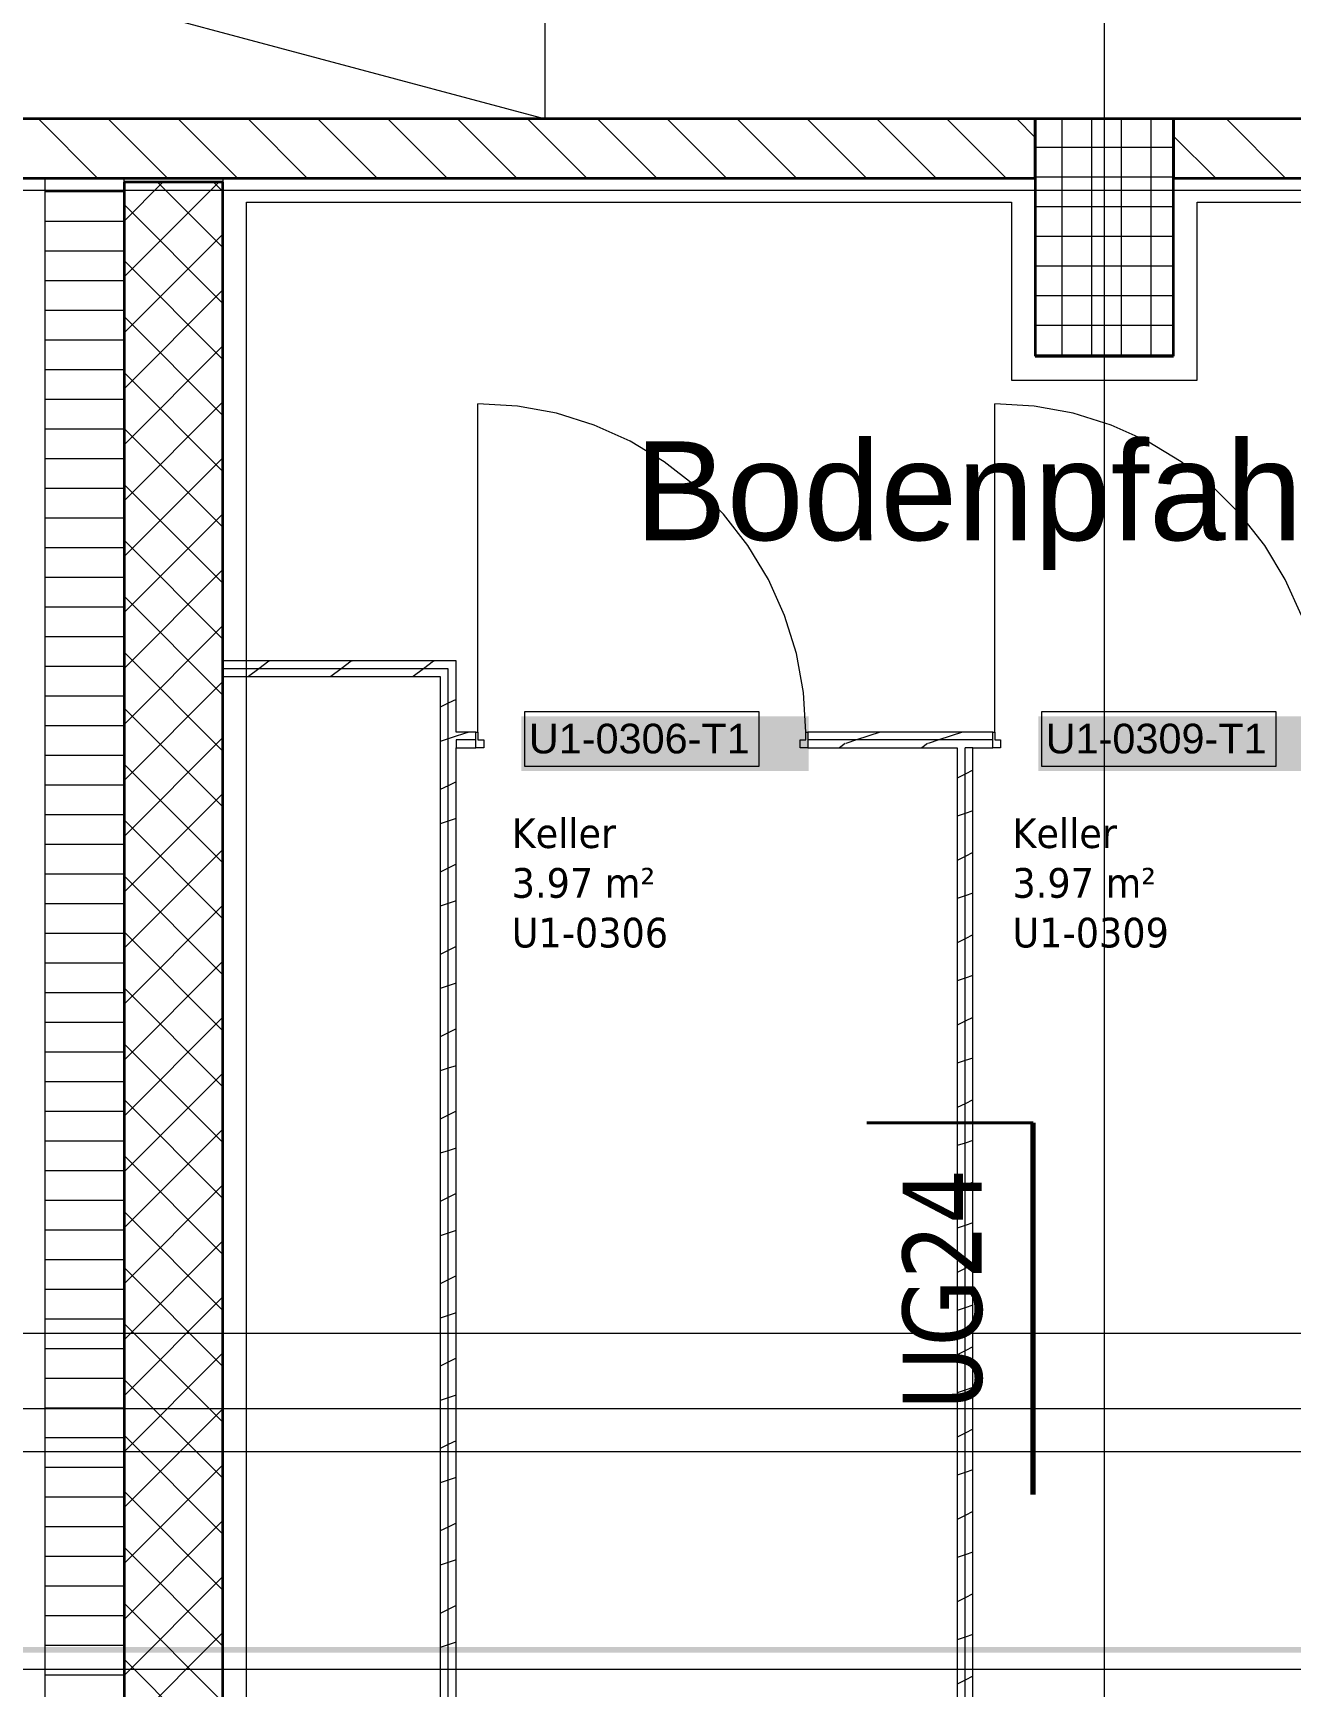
# Model space of a CAD drawing. Extents: x -1132 to 613, y -233 to 616.
# Drawn here: x -682.4 to -618.8, y 140.1 to 223.7 of the extents above; entities that cross this region are included whole.
import ezdxf
from ezdxf.lldxf.tags import DXFTag

# ---------------------------------------------------------------- set-up
doc = ezdxf.new("R2010")
doc.units = 0
doc.layers.get('0').update_dxf_attribs({"lineweight": 13})
for name, color, linetype, lineweight in [('A-AREA-____-IDEN', 7, 'Continuous', 5), ('A-DETL-____-HDLN', 7, '_Verdeckte Linien_', 9), ('A-DETL-GENF-HDLN', 7, '_Verdeckte Linien_', 9), ('A-DOOR-____-IDEN', 7, 'Continuous', 5), ('A-DOOR-FRAM-MCUT', 7, 'Continuous', 9), ('A-DOOR-OPNG-OTLN', 7, 'Continuous', 9), ('A-FLOR-____-OTLN', 7, 'Continuous', 9), ('A-FLOR-____-OVHD', 7, 'Strichpunkt - Fein', 9), ('A-WALL-____-MCUT', 7, 'Continuous', 35), ('A-WALL-____-PATT', 7, 'Continuous', 35), ('A-WALL-FNSH-MCUT', 7, 'Continuous', 35), ('S-COLS-____-MCUT', 7, 'Continuous', 35), ('S-COLS-____-OTLN', 7, 'Continuous', 9), ('S-GRID-____-OTLN', 7, 'Continuous', 5)]:
    doc.layers.add(name, color=color, linetype=linetype, lineweight=lineweight)
for name, color, linetype, lineweight, true_color in [('A-DETL-____-OTLN', 5, 'Continuous', 9, 0x0000ff), ('EL01_WAN_Blitzschutz Text', 1, 'Continuous', 13, 0xff0000), ('EL01_WAN_Leitung_Potentialausgleich', 1, 'fein_strichliert', 13, 0xff0000), ('G-____-____-SYMB', 7, 'Strichpunkt - Weit', 5, 0x008080)]:
    doc.layers.add(name, color=color, linetype=linetype, lineweight=lineweight, true_color=true_color)
doc.styles.get("Standard").update_dxf_attribs({"font": 'arial.ttf'})
tags = doc.linetypes.add('_Rasterlinie_', pattern=[0.375, 0.2, -0.05, 0.075, -0.05]).pattern_tags.tags
tags[10:11] = [DXFTag(74, 4), DXFTag(75, 0), DXFTag(340, '0'), DXFTag(46, 1.0), DXFTag(50, 0.0), DXFTag(44, 0.0), DXFTag(45, 0.0)]
tags[8:9] = [DXFTag(74, 4), DXFTag(75, 0), DXFTag(340, '0'), DXFTag(46, 1.0), DXFTag(50, 0.0), DXFTag(44, 0.0), DXFTag(45, 0.0)]
tags[6:7] = [DXFTag(74, 4), DXFTag(75, 0), DXFTag(340, '0'), DXFTag(46, 1.0), DXFTag(50, 0.0), DXFTag(44, 0.0), DXFTag(45, 0.0)]
tags[4:5] = [DXFTag(74, 4), DXFTag(75, 0), DXFTag(340, '0'), DXFTag(46, 1.0), DXFTag(50, 0.0), DXFTag(44, 0.0), DXFTag(45, 0.0)]
tags = doc.linetypes.add('_Schnittlinie_', pattern=[0.3, 0.15, -0.05, 0.05, -0.05]).pattern_tags.tags
tags[10:11] = [DXFTag(74, 4), DXFTag(75, 0), DXFTag(340, '0'), DXFTag(46, 1.0), DXFTag(50, 0.0), DXFTag(44, 0.0), DXFTag(45, 0.0)]
tags[8:9] = [DXFTag(74, 4), DXFTag(75, 0), DXFTag(340, '0'), DXFTag(46, 1.0), DXFTag(50, 0.0), DXFTag(44, 0.0), DXFTag(45, 0.0)]
tags[6:7] = [DXFTag(74, 4), DXFTag(75, 0), DXFTag(340, '0'), DXFTag(46, 1.0), DXFTag(50, 0.0), DXFTag(44, 0.0), DXFTag(45, 0.0)]
tags[4:5] = [DXFTag(74, 4), DXFTag(75, 0), DXFTag(340, '0'), DXFTag(46, 1.0), DXFTag(50, 0.0), DXFTag(44, 0.0), DXFTag(45, 0.0)]
tags = doc.linetypes.add('_Strichliert - Fein_', pattern=[0.15, 0.1, -0.05]).pattern_tags.tags
tags[6:7] = [DXFTag(74, 4), DXFTag(75, 0), DXFTag(340, '0'), DXFTag(46, 1.0), DXFTag(50, 0.0), DXFTag(44, 0.0), DXFTag(45, 0.0)]
tags[4:5] = [DXFTag(74, 4), DXFTag(75, 0), DXFTag(340, '0'), DXFTag(46, 1.0), DXFTag(50, 0.0), DXFTag(44, 0.0), DXFTag(45, 0.0)]
tags = doc.linetypes.add('_Verdeckte Linien_', pattern=[0.15, 0.1, -0.05]).pattern_tags.tags
tags[6:7] = [DXFTag(74, 4), DXFTag(75, 0), DXFTag(340, '0'), DXFTag(46, 1.0), DXFTag(50, 0.0), DXFTag(44, 0.0), DXFTag(45, 0.0)]
tags[4:5] = [DXFTag(74, 4), DXFTag(75, 0), DXFTag(340, '0'), DXFTag(46, 1.0), DXFTag(50, 0.0), DXFTag(44, 0.0), DXFTag(45, 0.0)]
tags = doc.linetypes.add('fein_strichliert', pattern=[4, 1, -2, 1]).pattern_tags.tags
tags[8:9] = [DXFTag(74, 4), DXFTag(75, 0), DXFTag(340, '0'), DXFTag(46, 0.0), DXFTag(50, 0.0), DXFTag(44, 0.0), DXFTag(45, 0.0)]
tags[6:7] = [DXFTag(74, 4), DXFTag(75, 0), DXFTag(340, '0'), DXFTag(46, 0.0), DXFTag(50, 0.0), DXFTag(44, 0.0), DXFTag(45, 0.0)]
tags[4:5] = [DXFTag(74, 4), DXFTag(75, 0), DXFTag(340, '0'), DXFTag(46, 0.0), DXFTag(50, 0.0), DXFTag(44, 0.0), DXFTag(45, 0.0)]
tags = doc.linetypes.add('Strichpunkt - Fein', pattern=[0.2, 0.1, -0.05, 0, -0.05]).pattern_tags.tags
tags[10:11] = [DXFTag(74, 4), DXFTag(75, 0), DXFTag(340, '0'), DXFTag(46, 1.0), DXFTag(50, 0.0), DXFTag(44, 0.0), DXFTag(45, 0.0)]
tags[8:9] = [DXFTag(74, 4), DXFTag(75, 0), DXFTag(340, '0'), DXFTag(46, 1.0), DXFTag(50, 0.0), DXFTag(44, 0.0), DXFTag(45, 0.0)]
tags[6:7] = [DXFTag(74, 4), DXFTag(75, 0), DXFTag(340, '0'), DXFTag(46, 1.0), DXFTag(50, 0.0), DXFTag(44, 0.0), DXFTag(45, 0.0)]
tags[4:5] = [DXFTag(74, 4), DXFTag(75, 0), DXFTag(340, '0'), DXFTag(46, 1.0), DXFTag(50, 0.0), DXFTag(44, 0.0), DXFTag(45, 0.0)]
tags = doc.linetypes.add('Strichpunkt - Weit', pattern=[0.5, 0.2, -0.15, 0, -0.15]).pattern_tags.tags
tags[10:11] = [DXFTag(74, 4), DXFTag(75, 0), DXFTag(340, '0'), DXFTag(46, 1.0), DXFTag(50, 0.0), DXFTag(44, 0.0), DXFTag(45, 0.0)]
tags[8:9] = [DXFTag(74, 4), DXFTag(75, 0), DXFTag(340, '0'), DXFTag(46, 1.0), DXFTag(50, 0.0), DXFTag(44, 0.0), DXFTag(45, 0.0)]
tags[6:7] = [DXFTag(74, 4), DXFTag(75, 0), DXFTag(340, '0'), DXFTag(46, 1.0), DXFTag(50, 0.0), DXFTag(44, 0.0), DXFTag(45, 0.0)]
tags[4:5] = [DXFTag(74, 4), DXFTag(75, 0), DXFTag(340, '0'), DXFTag(46, 1.0), DXFTag(50, 0.0), DXFTag(44, 0.0), DXFTag(45, 0.0)]

# ---------------------------------------------------------------- blocks, each defined once
blk = doc.blocks.new('Referenz-A0UJ2EK7XE', base_point=(-1124.077, -162.872))
at = {"layer": 'A-DETL-____-HDLN', "color": 0, "linetype": '_Verdeckte Linien_', "ltscale": 0.13}
for p, q in [((-742.706, 157.978), (-546.406, 157.978)), ((-546.406, 151.978), (-731.206, 151.978)), ((-373.806, 140.978), (-743.506, 140.978))]:
    blk.add_line(p, q, dxfattribs=at)
at = {"layer": 'A-DETL-____-OTLN', "color": 0, "linetype": '_Strichliert - Fein_', "ltscale": 0.13}
for p, q in [((-671.606, 215.178), (-632.906, 215.178)), ((-632.906, 215.178), (-632.906, 206.178)), ((-623.506, 206.178), (-623.506, 215.178)), ((-623.506, 215.178), (-546.606, 215.178)), ((-632.906, 206.178), (-623.506, 206.178))]:
    blk.add_line(p, q, dxfattribs=at)
at = {"layer": 'A-DETL-GENF-HDLN', "color": 0, "linetype": '_Verdeckte Linien_', "ltscale": 0.13}
for p, q in [((-783.506, 253.378), (-656.506, 219.378)), ((-656.506, 219.378), (-656.506, 253.378)), ((-656.506, 219.378), (-783.506, 219.378))]:
    blk.add_line(p, q, dxfattribs=at)
at = {"layer": 'A-DOOR-____-IDEN', "color": 0, "linetype": 'Continuous', "ltscale": 0.13}
for p, q in [((-657.527, 189.416), (-645.687, 189.416)), ((-657.527, 186.636), (-657.527, 189.416)), ((-645.687, 189.416), (-645.687, 186.636)), ((-631.377, 189.416), (-619.537, 189.416)), ((-631.377, 186.636), (-631.377, 189.416)), ((-619.537, 189.416), (-619.537, 186.636)), ((-645.687, 186.636), (-657.527, 186.636)), ((-619.537, 186.636), (-631.377, 186.636))]:
    blk.add_line(p, q, dxfattribs=at)
at = {"layer": 'A-DOOR-____-IDEN', "color": 7, "linetype": 'Continuous', "ltscale": 0.13, "true_color": 0xffffff}
for points in [[(-657.702, 186.414), (-643.163, 186.414), (-657.702, 189.173)], [(-643.163, 186.414), (-657.702, 189.173), (-643.163, 189.173)], [(-631.552, 186.414), (-617.013, 186.414), (-631.552, 189.173)], [(-617.013, 186.414), (-631.552, 189.173), (-617.013, 189.173)]]:
    blk.add_solid(points, dxfattribs=at)
at = {"layer": 'A-DOOR-FRAM-MCUT', "color": 0, "linetype": 'Continuous', "ltscale": 0.13}
for p, q in [((-660.006, 187.58), (-660.006, 188.38)), ((-660.006, 188.38), (-659.906, 188.38)), ((-659.906, 188.38), (-659.906, 187.98)), ((-643.306, 187.98), (-643.306, 188.38)), ((-643.306, 188.38), (-643.206, 188.38)), ((-643.206, 188.38), (-643.206, 187.58)), ((-633.856, 187.58), (-633.856, 188.38)), ((-633.856, 188.38), (-633.756, 188.38)), ((-633.756, 188.38), (-633.756, 187.98)), ((-659.606, 187.58), (-660.006, 187.58)), ((-659.906, 187.98), (-659.606, 187.98)), ((-659.606, 187.98), (-659.606, 187.58)), ((-643.606, 187.98), (-643.306, 187.98)), ((-643.606, 187.58), (-643.606, 187.98)), ((-643.206, 187.58), (-643.606, 187.58)), ((-633.456, 187.58), (-633.856, 187.58)), ((-633.756, 187.98), (-633.456, 187.98)), ((-633.456, 187.98), (-633.456, 187.58))]:
    blk.add_line(p, q, dxfattribs=at)
at = {"layer": 'A-DOOR-OPNG-OTLN', "color": 0, "linetype": 'Continuous', "ltscale": 0.13}
for p, q in [((-659.906, 188.38), (-659.906, 204.98)), ((-657.905, 204.859), (-659.906, 204.98)), ((-633.756, 188.38), (-633.756, 204.98)), ((-631.755, 204.859), (-633.756, 204.98)), ((-655.933, 204.498), (-657.905, 204.859)), ((-654.02, 203.901), (-655.933, 204.498)), ((-629.783, 204.498), (-631.755, 204.859)), ((-627.87, 203.901), (-629.783, 204.498)), ((-652.192, 203.079), (-654.02, 203.901)), ((-626.042, 203.079), (-627.87, 203.901)), ((-650.476, 202.042), (-652.192, 203.079)), ((-624.326, 202.042), (-626.042, 203.079)), ((-648.898, 200.805), (-650.476, 202.042)), ((-622.748, 200.805), (-624.326, 202.042)), ((-647.481, 199.388), (-648.898, 200.805)), ((-621.331, 199.388), (-622.748, 200.805)), ((-646.245, 197.81), (-647.481, 199.388)), ((-620.095, 197.81), (-621.331, 199.388)), ((-645.208, 196.095), (-646.245, 197.81)), ((-619.058, 196.095), (-620.095, 197.81)), ((-644.385, 194.267), (-645.208, 196.095)), ((-618.235, 194.267), (-619.058, 196.095)), ((-643.788, 192.353), (-644.385, 194.267)), ((-643.427, 190.381), (-643.788, 192.353)), ((-643.306, 188.38), (-643.427, 190.381))]:
    blk.add_line(p, q, dxfattribs=at)
at = {"layer": 'A-FLOR-____-OTLN', "color": 0, "linetype": 'Continuous', "ltscale": 0.13}
blk.add_line((-672.806, 216.378), (-672.806, 216.178), dxfattribs=at)
at = {"layer": 'A-FLOR-____-OVHD', "color": 0, "linetype": 'Strichpunkt - Fein', "ltscale": 0.13}
blk.add_line((-671.606, 124.978), (-671.606, 215.178), dxfattribs=at)
at = {"layer": 'A-WALL-____-MCUT', "color": 0, "linetype": 'Continuous', "ltscale": 0.35}
for p, q in [((-631.706, 219.378), (-685.406, 219.378)), ((-631.706, 216.378), (-631.706, 219.378)), ((-571.906, 219.378), (-624.706, 219.378)), ((-624.706, 219.378), (-624.706, 216.378)), ((-685.406, 216.378), (-631.706, 216.378)), ((-677.806, 216.178), (-677.806, 52.978)), ((-672.806, 216.178), (-677.806, 216.178)), ((-672.806, 120.978), (-672.806, 216.178)), ((-624.706, 216.378), (-571.906, 216.378))]:
    blk.add_line(p, q, dxfattribs=at)
at = {"layer": 'A-WALL-____-MCUT', "color": 0, "linetype": 'Continuous', "lineweight": 9, "ltscale": 0.13}
for p, q in [((-681.806, 216.378), (-681.806, 52.978)), ((-677.806, 216.178), (-677.806, 216.378)), ((-661.406, 191.578), (-672.806, 191.578)), ((-661.406, 124.978), (-661.406, 191.578)), ((-660.006, 187.98), (-661.006, 187.98)), ((-661.006, 187.98), (-661.006, 187.58)), ((-633.856, 187.98), (-643.206, 187.98)), ((-635.256, 124.978), (-635.256, 187.58)), ((-634.856, 187.58), (-635.256, 187.58))]:
    blk.add_line(p, q, dxfattribs=at)
at = {"layer": 'A-WALL-____-PATT', "color": 0, "linetype": 'Continuous', "lineweight": 9, "ltscale": 0.13}
for p, q in [((-682.14, 219.378), (-679.14, 216.378)), ((-678.604, 219.378), (-675.604, 216.378)), ((-675.069, 219.378), (-672.069, 216.378)), ((-671.533, 219.378), (-668.533, 216.378)), ((-667.998, 219.378), (-664.998, 216.378)), ((-664.462, 219.378), (-661.462, 216.378)), ((-660.927, 219.378), (-657.927, 216.378)), ((-657.391, 219.378), (-654.391, 216.378)), ((-653.856, 219.378), (-650.856, 216.378)), ((-650.32, 219.378), (-647.32, 216.378)), ((-646.785, 219.378), (-643.785, 216.378)), ((-643.249, 219.378), (-640.249, 216.378)), ((-639.714, 219.378), (-636.714, 216.378)), ((-636.178, 219.378), (-633.178, 216.378)), ((-632.642, 219.378), (-631.706, 218.442)), ((-622.036, 219.378), (-619.036, 216.378)), ((-624.706, 218.513), (-622.571, 216.378)), ((-677.806, 214.216), (-675.844, 216.178)), ((-677.806, 211.388), (-673.016, 216.178)), ((-672.806, 212.873), (-676.112, 216.178)), ((-672.806, 215.701), (-673.283, 216.178)), ((-677.806, 215.687), (-681.806, 215.687)), ((-672.806, 210.044), (-677.806, 215.044)), ((-677.806, 214.187), (-681.806, 214.187)), ((-677.806, 208.56), (-672.806, 213.56)), ((-677.806, 212.687), (-681.806, 212.687)), ((-672.806, 207.216), (-677.806, 212.216)), ((-677.806, 211.187), (-681.806, 211.187)), ((-677.806, 205.731), (-672.806, 210.731)), ((-677.806, 209.687), (-681.806, 209.687)), ((-672.806, 204.388), (-677.806, 209.388)), ((-677.806, 208.187), (-681.806, 208.187)), ((-677.806, 202.903), (-672.806, 207.903)), ((-677.806, 206.687), (-681.806, 206.687)), ((-672.806, 201.559), (-677.806, 206.559)), ((-677.806, 205.187), (-681.806, 205.187)), ((-677.806, 200.074), (-672.806, 205.074)), ((-677.806, 203.687), (-681.806, 203.687)), ((-672.806, 198.731), (-677.806, 203.731)), ((-677.806, 202.187), (-681.806, 202.187)), ((-677.806, 197.246), (-672.806, 202.246)), ((-672.806, 195.902), (-677.806, 200.902)), ((-677.806, 200.687), (-681.806, 200.687)), ((-677.806, 199.187), (-681.806, 199.187)), ((-677.806, 194.417), (-672.806, 199.417)), ((-677.806, 197.687), (-681.806, 197.687)), ((-672.806, 193.074), (-677.806, 198.074)), ((-677.806, 191.589), (-672.806, 196.589)), ((-677.806, 196.187), (-681.806, 196.187)), ((-672.806, 190.245), (-677.806, 195.245)), ((-677.806, 194.687), (-681.806, 194.687)), ((-677.806, 193.187), (-681.806, 193.187)), ((-677.806, 188.761), (-672.806, 193.761)), ((-672.806, 187.417), (-677.806, 192.417)), ((-677.806, 191.687), (-681.806, 191.687)), ((-670.982, 191.578), (-671.515, 191.178)), ((-670.481, 191.954), (-670.982, 191.578)), ((-670.395, 191.978), (-670.449, 191.96)), ((-666.817, 191.578), (-667.35, 191.178)), ((-666.316, 191.954), (-666.817, 191.578)), ((-666.231, 191.978), (-666.284, 191.961)), ((-662.652, 191.578), (-663.185, 191.178)), ((-662.15, 191.954), (-662.652, 191.578)), ((-662.066, 191.978), (-662.119, 191.961)), ((-677.806, 185.932), (-672.806, 190.932)), ((-677.806, 190.187), (-681.806, 190.187)), ((-661.406, 189.831), (-661.806, 189.631)), ((-661.006, 190.031), (-661.406, 189.831)), ((-672.806, 184.589), (-677.806, 189.589)), ((-677.806, 188.687), (-681.806, 188.687)), ((-661.006, 188.167), (-661.406, 188.034)), ((-660.366, 188.38), (-661.006, 188.167)), ((-639.543, 188.38), (-640.743, 187.98)), ((-635.378, 188.38), (-636.578, 187.98)), ((-677.806, 183.104), (-672.806, 188.104)), ((-661.406, 188.034), (-661.806, 187.9)), ((-641.323, 187.791), (-641.604, 187.58)), ((-640.743, 187.98), (-641.293, 187.797)), ((-637.158, 187.791), (-637.439, 187.58)), ((-636.578, 187.98), (-637.128, 187.797)), ((-677.806, 187.187), (-681.806, 187.187)), ((-672.806, 181.76), (-677.806, 186.76)), ((-677.806, 185.687), (-681.806, 185.687)), ((-661.406, 185.666), (-661.806, 185.466)), ((-661.006, 185.866), (-661.406, 185.666)), ((-635.256, 186.246), (-635.656, 186.046)), ((-634.856, 186.446), (-635.256, 186.246)), ((-677.806, 180.275), (-672.806, 185.275)), ((-677.806, 184.187), (-681.806, 184.187)), ((-661.006, 184.002), (-661.406, 183.869)), ((-635.256, 184.256), (-635.656, 184.123)), ((-634.856, 184.389), (-635.256, 184.256)), ((-672.806, 178.932), (-677.806, 183.932)), ((-661.406, 183.869), (-661.806, 183.736)), ((-677.806, 182.687), (-681.806, 182.687)), ((-677.806, 177.447), (-672.806, 182.447)), ((-661.406, 181.501), (-661.806, 181.301)), ((-661.006, 181.701), (-661.406, 181.501)), ((-635.256, 182.081), (-635.656, 181.881)), ((-634.856, 182.281), (-635.256, 182.081)), ((-677.806, 181.187), (-681.806, 181.187)), ((-672.806, 176.103), (-677.806, 181.103)), ((-661.006, 179.837), (-661.406, 179.704)), ((-635.256, 180.091), (-635.656, 179.958)), ((-634.856, 180.225), (-635.256, 180.091)), ((-677.806, 179.687), (-681.806, 179.687)), ((-677.806, 174.618), (-672.806, 179.618)), ((-661.406, 179.704), (-661.806, 179.571)), ((-677.806, 178.187), (-681.806, 178.187)), ((-672.806, 173.275), (-677.806, 178.275)), ((-661.406, 177.336), (-661.806, 177.136)), ((-661.006, 177.536), (-661.406, 177.336)), ((-635.256, 177.916), (-635.656, 177.716)), ((-634.856, 178.116), (-635.256, 177.916)), ((-677.806, 176.687), (-681.806, 176.687)), ((-677.806, 171.79), (-672.806, 176.79)), ((-661.006, 175.673), (-661.406, 175.539)), ((-635.256, 175.927), (-635.656, 175.793)), ((-634.856, 176.06), (-635.256, 175.927)), ((-677.806, 175.187), (-681.806, 175.187)), ((-672.806, 170.446), (-677.806, 175.446)), ((-661.406, 175.539), (-661.806, 175.406)), ((-677.806, 168.962), (-672.806, 173.962)), ((-634.856, 173.951), (-635.256, 173.751)), ((-677.806, 173.687), (-681.806, 173.687)), ((-661.406, 173.171), (-661.806, 172.971)), ((-661.006, 173.371), (-661.406, 173.171)), ((-635.256, 173.751), (-635.656, 173.551)), ((-672.806, 167.618), (-677.806, 172.618)), ((-677.806, 172.187), (-681.806, 172.187)), ((-661.006, 171.508), (-661.406, 171.375)), ((-635.256, 171.762), (-635.656, 171.629)), ((-634.856, 171.895), (-635.256, 171.762)), ((-677.806, 170.687), (-681.806, 170.687)), ((-677.806, 166.133), (-672.806, 171.133)), ((-661.406, 171.375), (-661.806, 171.241)), ((-672.806, 164.79), (-677.806, 169.79)), ((-634.856, 169.786), (-635.256, 169.586)), ((-677.806, 169.187), (-681.806, 169.187)), ((-661.406, 169.006), (-661.806, 168.806)), ((-661.006, 169.206), (-661.406, 169.006)), ((-635.256, 169.586), (-635.656, 169.386)), ((-677.806, 163.305), (-672.806, 168.305)), ((-677.806, 167.687), (-681.806, 167.687)), ((-661.006, 167.343), (-661.406, 167.21)), ((-635.256, 167.597), (-635.656, 167.464)), ((-634.856, 167.731), (-635.256, 167.597)), ((-672.806, 161.961), (-677.806, 166.961)), ((-661.406, 167.21), (-661.806, 167.077)), ((-677.806, 166.187), (-681.806, 166.187)), ((-634.856, 165.621), (-635.256, 165.421)), ((-677.806, 160.476), (-672.806, 165.476)), ((-661.406, 164.841), (-661.806, 164.641)), ((-661.006, 165.041), (-661.406, 164.841)), ((-635.256, 165.421), (-635.656, 165.221)), ((-677.806, 164.687), (-681.806, 164.687)), ((-672.806, 159.133), (-677.806, 164.133)), ((-677.806, 163.187), (-681.806, 163.187)), ((-661.006, 163.179), (-661.406, 163.045)), ((-635.256, 163.432), (-635.656, 163.299)), ((-634.856, 163.566), (-635.256, 163.432)), ((-677.806, 157.648), (-672.806, 162.648)), ((-661.406, 163.045), (-661.806, 162.912)), ((-677.806, 161.687), (-681.806, 161.687)), ((-634.856, 161.457), (-635.256, 161.257)), ((-672.806, 156.304), (-677.806, 161.304)), ((-661.406, 160.676), (-661.806, 160.476)), ((-661.006, 160.876), (-661.406, 160.676)), ((-635.256, 161.257), (-635.656, 161.057)), ((-677.806, 160.187), (-681.806, 160.187)), ((-677.806, 154.819), (-672.806, 159.819)), ((-661.006, 159.014), (-661.406, 158.881)), ((-635.256, 159.268), (-635.656, 159.134)), ((-634.856, 159.401), (-635.256, 159.268)), ((-677.806, 158.687), (-681.806, 158.687)), ((-672.806, 153.476), (-677.806, 158.476)), ((-661.406, 158.881), (-661.806, 158.747)), ((-634.856, 157.292), (-635.256, 157.092)), ((-677.806, 157.187), (-681.806, 157.187)), ((-677.806, 151.991), (-672.806, 156.991)), ((-661.406, 156.511), (-661.806, 156.311)), ((-661.006, 156.711), (-661.406, 156.511)), ((-635.256, 157.092), (-635.656, 156.892)), ((-677.806, 155.687), (-681.806, 155.687)), ((-672.806, 150.647), (-677.806, 155.647)), ((-661.406, 154.716), (-661.806, 154.582)), ((-661.006, 154.849), (-661.406, 154.716)), ((-635.256, 155.103), (-635.656, 154.97)), ((-634.856, 155.236), (-635.256, 155.103)), ((-677.806, 154.187), (-681.806, 154.187)), ((-677.806, 149.163), (-672.806, 154.163)), ((-634.856, 153.127), (-635.256, 152.927)), ((-677.806, 152.687), (-681.806, 152.687)), ((-672.806, 147.819), (-677.806, 152.819)), ((-661.406, 152.346), (-661.806, 152.146)), ((-661.006, 152.546), (-661.406, 152.346)), ((-635.256, 152.927), (-635.656, 152.727)), ((-677.806, 151.187), (-681.806, 151.187)), ((-677.806, 146.334), (-672.806, 151.334)), ((-661.406, 150.551), (-661.806, 150.418)), ((-661.006, 150.684), (-661.406, 150.551)), ((-635.256, 150.938), (-635.656, 150.805)), ((-634.856, 151.072), (-635.256, 150.938)), ((-677.806, 149.687), (-681.806, 149.687)), ((-672.806, 144.991), (-677.806, 149.991)), ((-634.856, 148.962), (-635.256, 148.762)), ((-677.806, 148.187), (-681.806, 148.187)), ((-677.806, 143.506), (-672.806, 148.506)), ((-661.406, 148.182), (-661.806, 147.982)), ((-661.006, 148.382), (-661.406, 148.182)), ((-635.256, 148.762), (-635.656, 148.562)), ((-677.806, 146.687), (-681.806, 146.687)), ((-672.806, 142.162), (-677.806, 147.162)), ((-661.406, 146.386), (-661.806, 146.253)), ((-661.006, 146.52), (-661.406, 146.386)), ((-635.256, 146.774), (-635.656, 146.64)), ((-634.856, 146.907), (-635.256, 146.774)), ((-677.806, 140.677), (-672.806, 145.677)), ((-677.806, 145.187), (-681.806, 145.187)), ((-634.856, 144.797), (-635.256, 144.597)), ((-672.806, 139.334), (-677.806, 144.334)), ((-661.406, 144.017), (-661.806, 143.817)), ((-661.006, 144.217), (-661.406, 144.017)), ((-635.256, 144.597), (-635.656, 144.397)), ((-677.806, 143.687), (-681.806, 143.687)), ((-677.806, 142.187), (-681.806, 142.187)), ((-677.806, 137.849), (-672.806, 142.849)), ((-661.406, 142.222), (-661.806, 142.088)), ((-661.006, 142.355), (-661.406, 142.222)), ((-635.256, 142.609), (-635.656, 142.476)), ((-634.856, 142.742), (-635.256, 142.609)), ((-672.806, 136.505), (-677.806, 141.505)), ((-677.806, 140.687), (-681.806, 140.687)), ((-634.856, 140.632), (-635.256, 140.432)), ((-635.256, 140.432), (-635.656, 140.232))]:
    blk.add_line(p, q, dxfattribs=at)
at = {"layer": 'A-WALL-FNSH-MCUT', "color": 0, "linetype": 'Continuous', "lineweight": 9, "ltscale": 0.13}
for p, q in [((-661.006, 191.978), (-672.806, 191.978)), ((-661.006, 188.38), (-661.006, 191.978)), ((-672.806, 191.178), (-661.806, 191.178)), ((-661.806, 191.178), (-661.806, 124.978)), ((-660.006, 188.38), (-661.006, 188.38)), ((-660.006, 187.58), (-660.006, 188.38)), ((-633.856, 188.38), (-643.206, 188.38)), ((-643.206, 188.38), (-643.206, 187.58)), ((-633.856, 187.58), (-633.856, 188.38)), ((-661.006, 187.58), (-660.006, 187.58)), ((-661.006, 124.978), (-661.006, 187.58)), ((-643.206, 187.58), (-635.656, 187.58)), ((-635.656, 187.58), (-635.656, 124.978)), ((-634.856, 124.978), (-634.856, 187.58)), ((-634.856, 187.58), (-633.856, 187.58))]:
    blk.add_line(p, q, dxfattribs=at)
at = {"layer": 'G-____-____-SYMB', "color": 0, "linetype": 'Continuous', "lineweight": 40, "ltscale": 0.4}
blk.add_line((-640.232, 168.622), (-631.806, 168.622), dxfattribs=at)
at = {"layer": 'G-____-____-SYMB', "color": 0, "linetype": '_Schnittlinie_', "lineweight": 70, "ltscale": 0.7}
blk.add_line((-631.806, 149.83), (-631.806, 168.622), dxfattribs=at)
at = {"layer": 'S-COLS-____-MCUT', "color": 0, "linetype": 'Continuous', "ltscale": 0.35}
for p, q in [((-624.706, 219.378), (-631.706, 219.378)), ((-631.706, 219.378), (-631.706, 207.378)), ((-624.706, 207.378), (-624.706, 219.378)), ((-631.706, 207.378), (-624.706, 207.378))]:
    blk.add_line(p, q, dxfattribs=at)
at = {"layer": 'S-COLS-____-OTLN', "color": 0, "linetype": 'Continuous', "ltscale": 0.13}
for p, q in [((-630.346, 207.378), (-630.346, 219.378)), ((-628.846, 207.378), (-628.846, 219.378)), ((-627.346, 207.378), (-627.346, 219.378)), ((-625.846, 207.378), (-625.846, 219.378)), ((-631.706, 217.947), (-624.706, 217.947)), ((-631.706, 216.447), (-624.706, 216.447)), ((-631.706, 214.947), (-624.706, 214.947)), ((-631.706, 213.447), (-624.706, 213.447)), ((-631.706, 211.947), (-624.706, 211.947)), ((-631.706, 210.447), (-624.706, 210.447)), ((-631.706, 208.947), (-624.706, 208.947)), ((-631.706, 207.447), (-624.706, 207.447))]:
    blk.add_line(p, q, dxfattribs=at)
at = {"layer": 'S-GRID-____-OTLN', "color": 0, "linetype": '_Rasterlinie_', "ltscale": 0.13}
for p, q in [((-628.206, -159.103), (-628.206, 585.978)), ((-1115.804, 215.778), (111.185, 215.778)), ((-1115.804, 154.178), (95.185, 154.178))]:
    blk.add_line(p, q, dxfattribs=at)
at = {"layer": 'A-AREA-____-IDEN', "color": 0, "linetype": 'Continuous', "ltscale": 0.13, "char_height": 1.5, "attachment_point": 1}
for s, insert in [('{\\W0.9;\\fVerdana;Keller}', (-658.193, 184.014)), ('{\\W0.9;\\fVerdana;Keller}', (-632.857, 184.014)), ('{\\W0.9;\\fVerdana;3.97 m²}', (-658.193, 181.5)), ('{\\W0.9;\\fVerdana;3.97 m²}', (-632.857, 181.5)), ('{\\W0.9;\\fVerdana;U1-0306}', (-658.193, 178.987)), ('{\\W0.9;\\fVerdana;U1-0309}', (-632.857, 178.987))]:
    blk.add_mtext(s, dxfattribs=dict(at, insert=insert))
at = {"layer": 'A-DOOR-____-IDEN', "color": 0, "linetype": 'Continuous', "ltscale": 0.13, "char_height": 1.5, "attachment_point": 1}
for s, insert in [('{\\fArial;U1-0306-T1}', (-657.327, 188.798)), ('{\\fArial;U1-0309-T1}', (-631.177, 188.798))]:
    blk.add_mtext(s, dxfattribs=dict(at, insert=insert))
at = {"layer": 'G-____-____-SYMB', "color": 0, "linetype": 'Continuous', "ltscale": 0.13, "insert": (-638.415, 154.098), "char_height": 4, "attachment_point": 1, "rotation": 90}
blk.add_mtext('{\\W0.8;\\fVerdana;UG24}', dxfattribs=at)
blk = doc.blocks.new('Bauteilbeschriftung-A0UJ2EMRXE', base_point=(-651.967, 198.078))
at = {"color": 0, "linetype": 'ByBlock', "lineweight": -2, "ltscale": 0.13, "insert": (-651.967, 203.078), "char_height": 5, "attachment_point": 1}
blk.add_mtext('{\\fArial;Bodenpfahl Armierungsanschluss }', dxfattribs=at)

msp = doc.modelspace()

# ---------------------------------------------------------------- linework, layer by layer
at = {"layer": 'EL01_WAN_Leitung_Potentialausgleich', "linetype": 'ByBlock', "ltscale": 0.13}
for points in [[(48.196, 141.823), (-1115.804, 141.823), (48.196, 142.123)], [(-1115.804, 141.823), (48.196, 142.123), (-1115.804, 142.123)], [(48.196, 142.123), (-1115.804, 142.123), (-1115.804, 142.123)], [(48.196, 141.823), (48.196, 141.823), (-1115.804, 141.823)]]:
    msp.add_solid(points, dxfattribs=at)

# ---------------------------------------------------------------- block references
at = {"color": 9, "lineweight": 25, "ltscale": 0.25, "true_color": 0xc0c0c0}
msp.add_blockref('Referenz-A0UJ2EK7XE', (-1124.077, -162.872), dxfattribs=at)
at = {"layer": 'EL01_WAN_Blitzschutz Text', "linetype": 'ByBlock', "ltscale": 0.13}
msp.add_blockref('Bauteilbeschriftung-A0UJ2EMRXE', (-651.967, 198.078), dxfattribs=at)

doc.saveas('drawing.dxf')
